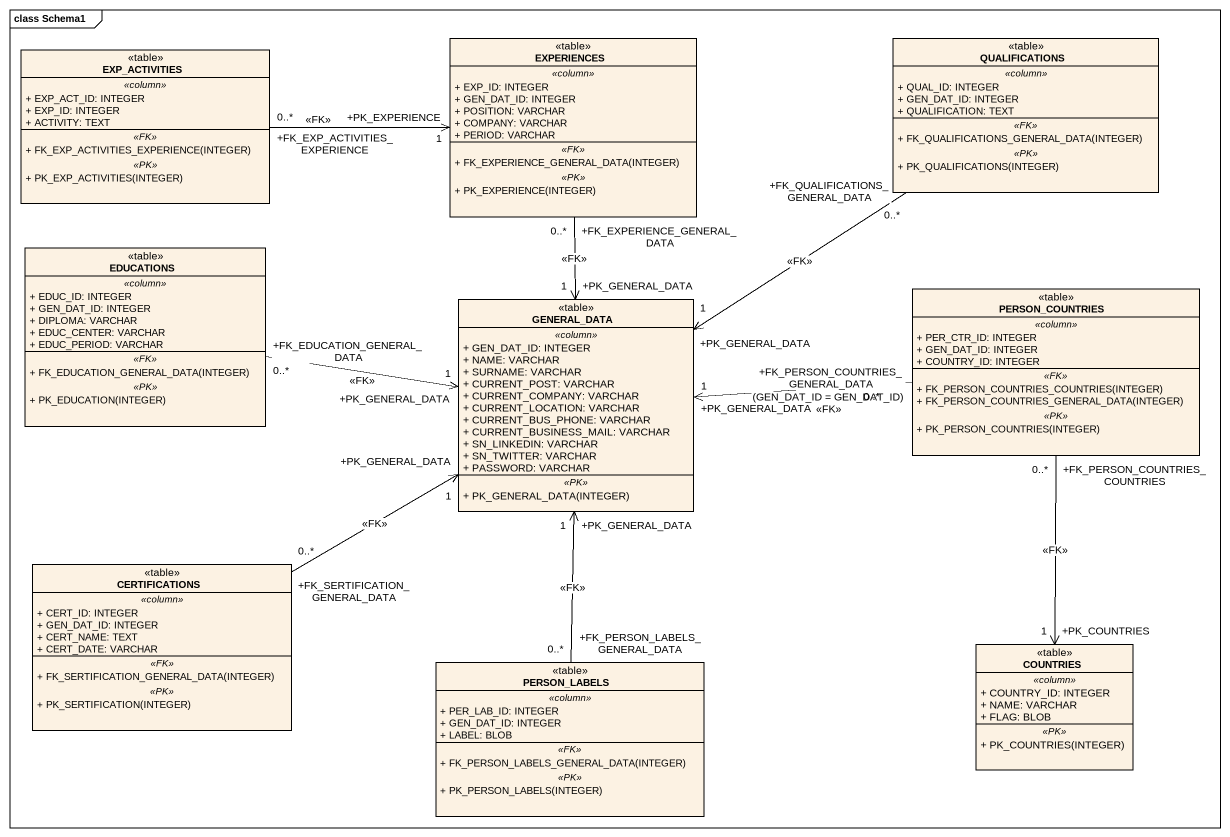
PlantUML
@startuml
mainframe class Schema1
hide circle
hide empty members
skinparam classAttributeIconSize 0
class EXPERIENCES <<table>> {
  .. <<column>> ..
  + EXP_ID: INTEGER
  + GEN_DAT_ID: INTEGER
  + POSITION: VARCHAR
  + COMPANY: VARCHAR
  + PERIOD: VARCHAR
  .. <<FK>> ..
  + FK_EXPERIENCE_GENERAL_DATA(INTEGER)
  .. <<PK>> ..
  + PK_EXPERIENCE(INTEGER)
}
class QUALIFICATIONS <<table>> {
  .. <<column>> ..
  + QUAL_ID: INTEGER
  + GEN_DAT_ID: INTEGER
  + QUALIFICATION: TEXT
  .. <<FK>> ..
  + FK_QUALIFICATIONS_GENERAL_DATA(INTEGER)
  .. <<PK>> ..
  + PK_QUALIFICATIONS(INTEGER)
}
class EXP_ACTIVITIES <<table>> {
  .. <<column>> ..
  + EXP_ACT_ID: INTEGER
  + EXP_ID: INTEGER
  + ACTIVITY: TEXT
  .. <<FK>> ..
  + FK_EXP_ACTIVITIES_EXPERIENCE(INTEGER)
  .. <<PK>> ..
  + PK_EXP_ACTIVITIES(INTEGER)
}
class EDUCATIONS <<table>> {
  .. <<column>> ..
  + EDUC_ID: INTEGER
  + GEN_DAT_ID: INTEGER
  + DIPLOMA: VARCHAR
  + EDUC_CENTER: VARCHAR
  + EDUC_PERIOD: VARCHAR
  .. <<FK>> ..
  + FK_EDUCATION_GENERAL_DATA(INTEGER)
  .. <<PK>> ..
  + PK_EDUCATION(INTEGER)
}
class PERSON_COUNTRIES <<table>> {
  .. <<column>> ..
  + PER_CTR_ID: INTEGER
  + GEN_DAT_ID: INTEGER
  + COUNTRY_ID: INTEGER
  .. <<FK>> ..
  + FK_PERSON_COUNTRIES_COUNTRIES(INTEGER)
  + FK_PERSON_COUNTRIES_GENERAL_DATA(INTEGER)
  .. <<PK>> ..
  + PK_PERSON_COUNTRIES(INTEGER)
}
class GENERAL_DATA <<table>> {
  .. <<column>> ..
  + GEN_DAT_ID: INTEGER
  + NAME: VARCHAR
  + SURNAME: VARCHAR
  + CURRENT_POST: VARCHAR
  + CURRENT_COMPANY: VARCHAR
  + CURRENT_LOCATION: VARCHAR
  + CURRENT_BUS_PHONE: VARCHAR
  + CURRENT_BUSINESS_MAIL: VARCHAR
  + SN_LINKEDIN: VARCHAR
  + SN_TWITTER: VARCHAR
  + PASSWORD: VARCHAR
  .. <<PK>> ..
  + PK_GENERAL_DATA(INTEGER)
}
class CERTIFICATIONS <<table>> {
  .. <<column>> ..
  + CERT_ID: INTEGER
  + GEN_DAT_ID: INTEGER
  + CERT_NAME: TEXT
  + CERT_DATE: VARCHAR
  .. <<FK>> ..
  + FK_SERTIFICATION_GENERAL_DATA(INTEGER)
  .. <<PK>> ..
  + PK_SERTIFICATION(INTEGER)
}
class PERSON_LABELS <<table>> {
  .. <<column>> ..
  + PER_LAB_ID: INTEGER
  + GEN_DAT_ID: INTEGER
  + LABEL: BLOB
  .. <<FK>> ..
  + FK_PERSON_LABELS_GENERAL_DATA(INTEGER)
  .. <<PK>> ..
  + PK_PERSON_LABELS(INTEGER)
}
class COUNTRIES <<table>> {
  .. <<column>> ..
  + COUNTRY_ID: INTEGER
  + NAME: VARCHAR
  + FLAG: BLOB
  .. <<PK>> ..
  + PK_COUNTRIES(INTEGER)
}
EXPERIENCES "+FK_EXPERIENCE_GENERAL_DATA\n0..*" --> "+PK_GENERAL_DATA\n1" GENERAL_DATA : <<FK>>
QUALIFICATIONS "+FK_QUALIFICATIONS_GENERAL_DATA\n0..*" --> "+PK_GENERAL_DATA\n1" GENERAL_DATA : <<FK>>
EXP_ACTIVITIES "+FK_EXP_ACTIVITIES_EXPERIENCE\n0..*" -right-> "+PK_EXPERIENCE\n1" EXPERIENCES : <<FK>>
EDUCATIONS "+FK_EDUCATION_GENERAL_DATA\n0..*" -right-> "+PK_GENERAL_DATA\n1" GENERAL_DATA : <<FK>>
PERSON_COUNTRIES "+FK_PERSON_COUNTRIES_GENERAL_DATA\n0..*" -left-> "+PK_GENERAL_DATA\n1" GENERAL_DATA : (GEN_DAT_ID = GEN_DAT_ID)\n<<FK>>
PERSON_COUNTRIES "+FK_PERSON_COUNTRIES_COUNTRIES\n0..*" --> "+PK_COUNTRIES\n1" COUNTRIES : <<FK>>
CERTIFICATIONS "+FK_SERTIFICATION_GENERAL_DATA\n0..*" -right-> "+PK_GENERAL_DATA\n1" GENERAL_DATA : <<FK>>
PERSON_LABELS "+FK_PERSON_LABELS_GENERAL_DATA\n0..*" -up-> "+PK_GENERAL_DATA\n1" GENERAL_DATA : <<FK>>
@enduml
